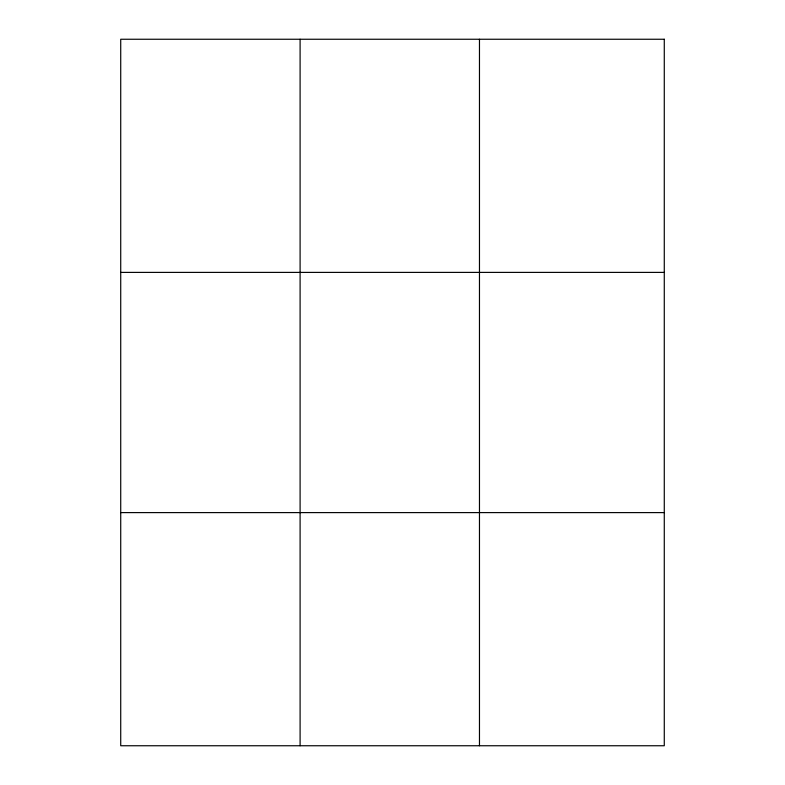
<?xml version="1.0" encoding="UTF-8"?>
<svg xmlns="http://www.w3.org/2000/svg" width="785" height="785" viewBox="0 0 785 785"><rect width="100%" height="100%" fill="white"/><g stroke="black" fill="none" stroke-linecap="round" stroke-linejoin="round"><path stroke-width="1.18" d="M300.096 745.75L300.096 39.25M479.468 745.75L479.468 39.25M120.723 272.395L664.277 272.395M120.723 512.605L664.277 512.605M664.277 39.25L664.277 745.75L120.723 745.75L120.723 39.25L664.277 39.25"/></g></svg>
